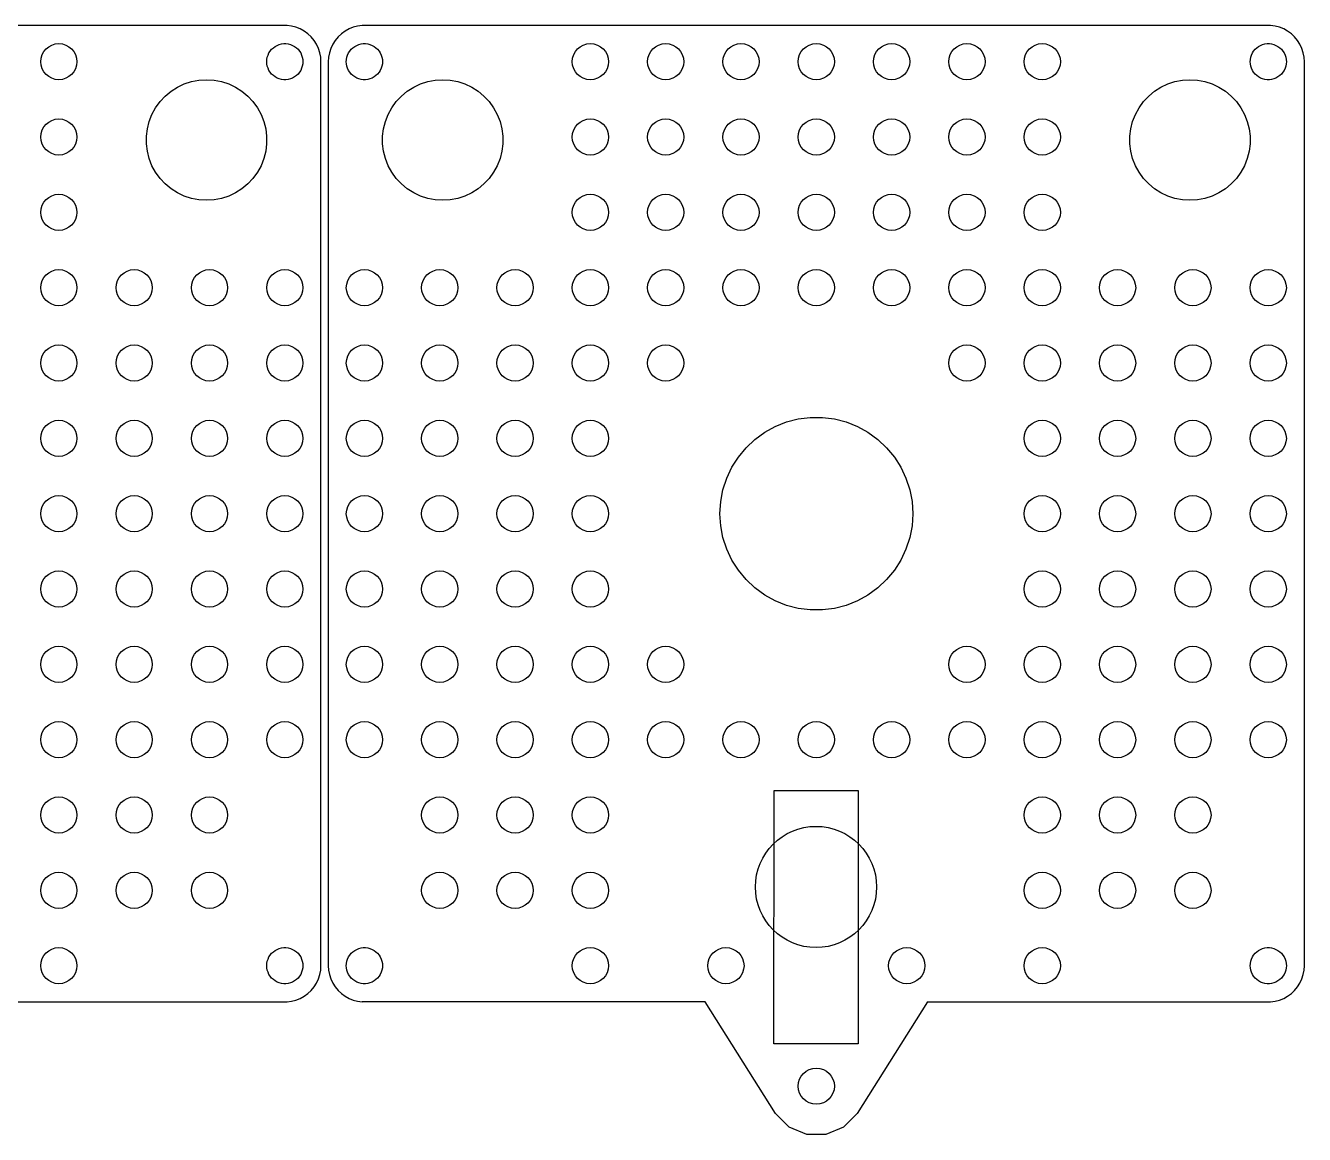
# Model space of a CAD drawing. Header units: millimetres. Extents: x 260 to 1238, y -24 to 732.
# Drawn here: x 540.5 to 752.8, y 183.3 to 367.2 of the extents above; entities that cross this region are included whole.
import ezdxf

# ---------------------------------------------------------------- set-up
doc = ezdxf.new("R2010")
doc.units = ezdxf.units.MM

msp = doc.modelspace()

# ---------------------------------------------------------------- linework, layer by layer
at = {"color": 7}
for p, q in [((583.93, 367.24), (433.17, 367.24)), ((584.67, 367.14), (583.93, 367.24)), ((596.37, 367.24), (595.63, 367.14)), ((747.13, 367.24), (596.37, 367.24)), ((747.88, 367.14), (747.13, 367.24)), ((585.4, 366.96), (584.67, 367.14)), ((586.1, 366.68), (585.4, 366.96)), ((586.76, 366.32), (586.1, 366.68)), ((587.37, 365.87), (586.76, 366.32)), ((587.92, 365.36), (587.37, 365.87)), ((588.4, 364.78), (587.92, 365.36)), ((592.38, 365.36), (591.9, 364.78)), ((592.93, 365.87), (592.38, 365.36)), ((593.54, 366.32), (592.93, 365.87)), ((594.2, 366.68), (593.54, 366.32)), ((594.9, 366.96), (594.2, 366.68)), ((595.63, 367.14), (594.9, 366.96)), ((748.61, 366.96), (747.88, 367.14)), ((749.31, 366.68), (748.61, 366.96)), ((749.97, 366.32), (749.31, 366.68)), ((750.58, 365.87), (749.97, 366.32)), ((751.13, 365.36), (750.58, 365.87)), ((751.61, 364.78), (751.13, 365.36)), ((580.92, 362.7), (581.12, 363.01)), ((581.12, 363.01), (581.36, 363.3)), ((581.36, 363.3), (581.64, 363.56)), ((581.64, 363.56), (581.94, 363.78)), ((581.94, 363.78), (582.27, 363.96)), ((582.27, 363.96), (582.62, 364.1)), ((582.62, 364.1), (582.99, 364.2)), ((582.99, 364.2), (583.36, 364.24)), ((583.36, 364.24), (583.74, 364.24)), ((583.74, 364.24), (584.11, 364.2)), ((584.11, 364.2), (584.48, 364.1)), ((584.48, 364.1), (584.83, 363.96)), ((584.83, 363.96), (585.16, 363.78)), ((585.16, 363.78), (585.46, 363.56)), ((585.46, 363.56), (585.74, 363.3)), ((585.74, 363.3), (585.98, 363.01)), ((585.98, 363.01), (586.18, 362.7)), ((588.81, 364.14), (588.4, 364.78)), ((589.13, 363.46), (588.81, 364.14)), ((589.36, 362.74), (589.13, 363.46)), ((591.17, 363.46), (590.94, 362.74)), ((591.49, 364.14), (591.17, 363.46)), ((591.9, 364.78), (591.49, 364.14)), ((594.12, 362.7), (594.32, 363.01)), ((594.32, 363.01), (594.56, 363.3)), ((594.56, 363.3), (594.84, 363.56)), ((594.84, 363.56), (595.14, 363.78)), ((595.14, 363.78), (595.47, 363.96)), ((595.47, 363.96), (595.82, 364.1)), ((595.82, 364.1), (596.19, 364.2)), ((596.19, 364.2), (596.56, 364.24)), ((596.56, 364.24), (596.94, 364.24)), ((596.94, 364.24), (597.31, 364.2)), ((597.31, 364.2), (597.68, 364.1)), ((597.68, 364.1), (598.03, 363.96)), ((598.03, 363.96), (598.36, 363.78)), ((598.36, 363.78), (598.66, 363.56)), ((598.66, 363.56), (598.94, 363.3)), ((598.94, 363.3), (599.18, 363.01)), ((599.18, 363.01), (599.38, 362.7)), ((744.12, 362.7), (744.32, 363.01)), ((744.32, 363.01), (744.56, 363.3)), ((744.56, 363.3), (744.84, 363.56)), ((744.84, 363.56), (745.14, 363.78)), ((745.14, 363.78), (745.47, 363.96)), ((745.47, 363.96), (745.82, 364.1)), ((745.82, 364.1), (746.19, 364.2)), ((746.19, 364.2), (746.56, 364.24)), ((746.56, 364.24), (746.94, 364.24)), ((746.94, 364.24), (747.31, 364.2)), ((747.31, 364.2), (747.68, 364.1)), ((747.68, 364.1), (748.03, 363.96)), ((748.03, 363.96), (748.36, 363.78)), ((748.36, 363.78), (748.66, 363.56)), ((748.66, 363.56), (748.94, 363.3)), ((748.94, 363.3), (749.18, 363.01)), ((749.18, 363.01), (749.38, 362.7)), ((752.01, 364.14), (751.61, 364.78)), ((752.33, 363.46), (752.01, 364.14)), ((752.56, 362.74), (752.33, 363.46)), ((580.55, 361.25), (580.57, 361.63)), ((580.57, 360.87), (580.55, 361.25)), ((580.57, 361.63), (580.64, 362)), ((580.64, 360.5), (580.57, 360.87)), ((580.64, 362), (580.76, 362.35)), ((580.76, 362.35), (580.92, 362.7)), ((586.18, 362.7), (586.34, 362.35)), ((586.34, 362.35), (586.45, 362)), ((586.45, 362), (586.52, 361.63)), ((586.52, 360.87), (586.45, 360.5)), ((586.52, 361.63), (586.55, 361.25)), ((586.55, 361.25), (586.52, 360.87)), ((589.5, 362), (589.36, 362.74)), ((589.55, 361.25), (589.5, 362)), ((589.55, 211.25), (589.55, 361.25)), ((590.8, 362), (590.75, 361.25)), ((590.75, 361.25), (590.75, 211.25)), ((590.94, 362.74), (590.8, 362)), ((593.75, 361.25), (593.78, 361.63)), ((593.78, 360.87), (593.75, 361.25)), ((593.78, 361.63), (593.85, 362)), ((593.85, 360.5), (593.78, 360.87)), ((593.85, 362), (593.96, 362.35)), ((593.96, 362.35), (594.12, 362.7)), ((599.38, 362.7), (599.54, 362.35)), ((599.54, 362.35), (599.66, 362)), ((599.66, 362), (599.73, 361.63)), ((599.73, 360.87), (599.66, 360.5)), ((599.73, 361.63), (599.75, 361.25)), ((599.75, 361.25), (599.73, 360.87)), ((743.75, 361.25), (743.78, 361.63)), ((743.78, 360.87), (743.75, 361.25)), ((743.78, 361.63), (743.85, 362)), ((743.85, 360.5), (743.78, 360.87)), ((743.85, 362), (743.96, 362.35)), ((743.96, 362.35), (744.12, 362.7)), ((749.38, 362.7), (749.54, 362.35)), ((749.54, 362.35), (749.66, 362)), ((749.66, 362), (749.73, 361.63)), ((749.73, 360.87), (749.66, 360.5)), ((749.73, 361.63), (749.75, 361.25)), ((749.75, 361.25), (749.73, 360.87)), ((752.7, 362), (752.56, 362.74)), ((752.75, 361.25), (752.7, 362)), ((752.75, 211.25), (752.75, 361.25)), ((580.76, 360.15), (580.64, 360.5)), ((580.92, 359.8), (580.76, 360.15)), ((581.12, 359.49), (580.92, 359.8)), ((581.36, 359.2), (581.12, 359.49)), ((581.64, 358.94), (581.36, 359.2)), ((581.94, 358.72), (581.64, 358.94)), ((582.27, 358.54), (581.94, 358.72)), ((585.16, 358.72), (584.83, 358.54)), ((585.46, 358.94), (585.16, 358.72)), ((585.74, 359.2), (585.46, 358.94)), ((585.98, 359.49), (585.74, 359.2)), ((586.18, 359.8), (585.98, 359.49)), ((586.34, 360.15), (586.18, 359.8)), ((586.45, 360.5), (586.34, 360.15)), ((593.96, 360.15), (593.85, 360.5)), ((594.12, 359.8), (593.96, 360.15)), ((594.32, 359.49), (594.12, 359.8)), ((594.56, 359.2), (594.32, 359.49)), ((594.84, 358.94), (594.56, 359.2)), ((595.14, 358.72), (594.84, 358.94)), ((595.47, 358.54), (595.14, 358.72)), ((598.36, 358.72), (598.03, 358.54)), ((598.66, 358.94), (598.36, 358.72)), ((598.94, 359.2), (598.66, 358.94)), ((599.18, 359.49), (598.94, 359.2)), ((599.38, 359.8), (599.18, 359.49)), ((599.54, 360.15), (599.38, 359.8)), ((599.66, 360.5), (599.54, 360.15)), ((743.96, 360.15), (743.85, 360.5)), ((744.12, 359.8), (743.96, 360.15)), ((744.32, 359.49), (744.12, 359.8)), ((744.56, 359.2), (744.32, 359.49)), ((744.84, 358.94), (744.56, 359.2)), ((745.14, 358.72), (744.84, 358.94)), ((745.47, 358.54), (745.14, 358.72)), ((748.36, 358.72), (748.03, 358.54)), ((748.66, 358.94), (748.36, 358.72)), ((748.94, 359.2), (748.66, 358.94)), ((749.18, 359.49), (748.94, 359.2)), ((749.38, 359.8), (749.18, 359.49)), ((749.54, 360.15), (749.38, 359.8)), ((749.66, 360.5), (749.54, 360.15)), ((564.67, 356.34), (565.73, 357.01)), ((565.73, 357.01), (566.87, 357.55)), ((566.87, 357.55), (568.06, 357.94)), ((568.06, 357.94), (569.3, 358.17)), ((569.3, 358.17), (570.55, 358.25)), ((570.55, 358.25), (571.8, 358.17)), ((571.8, 358.17), (573.04, 357.94)), ((573.04, 357.94), (574.23, 357.55)), ((574.23, 357.55), (575.37, 357.01)), ((575.37, 357.01), (576.43, 356.34)), ((582.62, 358.4), (582.27, 358.54)), ((582.99, 358.3), (582.62, 358.4)), ((583.36, 358.26), (582.99, 358.3)), ((583.74, 358.26), (583.36, 358.26)), ((584.11, 358.3), (583.74, 358.26)), ((584.48, 358.4), (584.11, 358.3)), ((584.83, 358.54), (584.48, 358.4)), ((595.82, 358.4), (595.47, 358.54)), ((596.19, 358.3), (595.82, 358.4)), ((596.56, 358.26), (596.19, 358.3)), ((596.94, 358.26), (596.56, 358.26)), ((597.31, 358.3), (596.94, 358.26)), ((597.68, 358.4), (597.31, 358.3)), ((598.03, 358.54), (597.68, 358.4)), ((603.87, 356.34), (604.93, 357.01)), ((604.93, 357.01), (606.07, 357.55)), ((606.07, 357.55), (607.26, 357.94)), ((607.26, 357.94), (608.5, 358.17)), ((608.5, 358.17), (609.75, 358.25)), ((609.75, 358.25), (611, 358.17)), ((611, 358.17), (612.24, 357.94)), ((612.24, 357.94), (613.43, 357.55)), ((613.43, 357.55), (614.57, 357.01)), ((614.57, 357.01), (615.63, 356.34)), ((727.87, 356.34), (728.93, 357.01)), ((728.93, 357.01), (730.07, 357.55)), ((730.07, 357.55), (731.26, 357.94)), ((731.26, 357.94), (732.5, 358.17)), ((732.5, 358.17), (733.75, 358.25)), ((733.75, 358.25), (735, 358.17)), ((735, 358.17), (736.24, 357.94)), ((736.24, 357.94), (737.43, 357.55)), ((737.43, 357.55), (738.57, 357.01)), ((738.57, 357.01), (739.63, 356.34)), ((745.82, 358.4), (745.47, 358.54)), ((746.19, 358.3), (745.82, 358.4)), ((746.56, 358.26), (746.19, 358.3)), ((746.94, 358.26), (746.56, 358.26)), ((747.31, 358.3), (746.94, 358.26)), ((747.68, 358.4), (747.31, 358.3)), ((748.03, 358.54), (747.68, 358.4)), ((562.11, 353.61), (562.84, 354.62)), ((562.84, 354.62), (563.7, 355.54)), ((563.7, 355.54), (564.67, 356.34)), ((576.43, 356.34), (577.39, 355.54)), ((577.39, 355.54), (578.25, 354.62)), ((578.25, 354.62), (578.99, 353.61)), ((601.31, 353.61), (602.05, 354.62)), ((602.05, 354.62), (602.91, 355.54)), ((602.91, 355.54), (603.87, 356.34)), ((615.63, 356.34), (616.6, 355.54)), ((616.6, 355.54), (617.46, 354.62)), ((617.46, 354.62), (618.19, 353.61)), ((725.31, 353.61), (726.05, 354.62)), ((726.05, 354.62), (726.91, 355.54)), ((726.91, 355.54), (727.87, 356.34)), ((739.63, 356.34), (740.6, 355.54)), ((740.6, 355.54), (741.46, 354.62)), ((741.46, 354.62), (742.19, 353.61)), ((561.04, 351.34), (561.5, 352.51)), ((561.5, 352.51), (562.11, 353.61)), ((578.99, 353.61), (579.6, 352.51)), ((579.6, 352.51), (580.06, 351.34)), ((600.24, 351.34), (600.7, 352.51)), ((600.7, 352.51), (601.31, 353.61)), ((618.19, 353.61), (618.8, 352.51)), ((618.8, 352.51), (619.26, 351.34)), ((724.24, 351.34), (724.7, 352.51)), ((724.7, 352.51), (725.31, 353.61)), ((742.19, 353.61), (742.8, 352.51)), ((742.8, 352.51), (743.26, 351.34)), ((560.73, 350.12), (561.04, 351.34)), ((580.06, 351.34), (580.37, 350.12)), ((599.93, 350.12), (600.24, 351.34)), ((619.26, 351.34), (619.57, 350.12)), ((723.93, 350.12), (724.24, 351.34)), ((743.26, 351.34), (743.57, 350.12)), ((560.57, 348.88), (560.73, 350.12)), ((560.57, 347.62), (560.57, 348.88)), ((580.37, 350.12), (580.53, 348.88)), ((580.53, 348.88), (580.53, 347.62)), ((599.77, 348.88), (599.93, 350.12)), ((599.77, 347.62), (599.77, 348.88)), ((619.57, 350.12), (619.73, 348.88)), ((619.73, 348.88), (619.73, 347.62)), ((723.77, 348.88), (723.93, 350.12)), ((723.77, 347.62), (723.77, 348.88)), ((743.57, 350.12), (743.73, 348.88)), ((743.73, 348.88), (743.73, 347.62)), ((560.73, 346.38), (560.57, 347.62)), ((561.04, 345.16), (560.73, 346.38)), ((580.37, 346.38), (580.06, 345.16)), ((580.53, 347.62), (580.37, 346.38)), ((599.93, 346.38), (599.77, 347.62)), ((600.24, 345.16), (599.93, 346.38)), ((619.57, 346.38), (619.26, 345.16)), ((619.73, 347.62), (619.57, 346.38)), ((723.93, 346.38), (723.77, 347.62)), ((724.24, 345.16), (723.93, 346.38)), ((743.57, 346.38), (743.26, 345.16)), ((743.73, 347.62), (743.57, 346.38)), ((561.5, 343.99), (561.04, 345.16)), ((562.11, 342.89), (561.5, 343.99)), ((579.6, 343.99), (578.99, 342.89)), ((580.06, 345.16), (579.6, 343.99)), ((600.7, 343.99), (600.24, 345.16)), ((601.31, 342.89), (600.7, 343.99)), ((618.8, 343.99), (618.19, 342.89)), ((619.26, 345.16), (618.8, 343.99)), ((724.7, 343.99), (724.24, 345.16)), ((725.31, 342.89), (724.7, 343.99)), ((742.8, 343.99), (742.19, 342.89)), ((743.26, 345.16), (742.8, 343.99)), ((562.84, 341.88), (562.11, 342.89)), ((563.7, 340.96), (562.84, 341.88)), ((578.25, 341.88), (577.39, 340.96)), ((578.99, 342.89), (578.25, 341.88)), ((602.05, 341.88), (601.31, 342.89)), ((602.91, 340.96), (602.05, 341.88)), ((617.46, 341.88), (616.6, 340.96)), ((618.19, 342.89), (617.46, 341.88)), ((726.05, 341.88), (725.31, 342.89)), ((726.91, 340.96), (726.05, 341.88)), ((741.46, 341.88), (740.6, 340.96)), ((742.19, 342.89), (741.46, 341.88)), ((564.67, 340.16), (563.7, 340.96)), ((565.73, 339.49), (564.67, 340.16)), ((576.43, 340.16), (575.37, 339.49)), ((577.39, 340.96), (576.43, 340.16)), ((603.87, 340.16), (602.91, 340.96)), ((604.93, 339.49), (603.87, 340.16)), ((615.63, 340.16), (614.57, 339.49)), ((616.6, 340.96), (615.63, 340.16)), ((727.87, 340.16), (726.91, 340.96)), ((728.93, 339.49), (727.87, 340.16)), ((739.63, 340.16), (738.57, 339.49)), ((740.6, 340.96), (739.63, 340.16)), ((566.87, 338.95), (565.73, 339.49)), ((568.06, 338.56), (566.87, 338.95)), ((569.3, 338.33), (568.06, 338.56)), ((570.55, 338.25), (569.3, 338.33)), ((571.8, 338.33), (570.55, 338.25)), ((573.04, 338.56), (571.8, 338.33)), ((574.23, 338.95), (573.04, 338.56)), ((575.37, 339.49), (574.23, 338.95)), ((606.07, 338.95), (604.93, 339.49)), ((607.26, 338.56), (606.07, 338.95)), ((608.5, 338.33), (607.26, 338.56)), ((609.75, 338.25), (608.5, 338.33)), ((611, 338.33), (609.75, 338.25)), ((612.24, 338.56), (611, 338.33)), ((613.43, 338.95), (612.24, 338.56)), ((614.57, 339.49), (613.43, 338.95)), ((730.07, 338.95), (728.93, 339.49)), ((731.26, 338.56), (730.07, 338.95)), ((732.5, 338.33), (731.26, 338.56)), ((733.75, 338.25), (732.5, 338.33)), ((735, 338.33), (733.75, 338.25)), ((736.24, 338.56), (735, 338.33)), ((737.43, 338.95), (736.24, 338.56)), ((738.57, 339.49), (737.43, 338.95)), ((664.94, 300.73), (666.81, 301.47)), ((664.94, 300.73), (666.81, 301.47)), ((666.81, 301.47), (668.75, 301.97)), ((666.81, 301.47), (668.75, 301.97)), ((668.75, 301.97), (670.75, 302.22)), ((668.75, 301.97), (670.75, 302.22)), ((670.75, 302.22), (672.76, 302.22)), ((670.75, 302.22), (672.76, 302.22)), ((672.76, 302.22), (674.75, 301.97)), ((672.76, 302.22), (674.75, 301.97)), ((674.75, 301.97), (676.7, 301.47)), ((674.75, 301.97), (676.7, 301.47)), ((676.7, 301.47), (678.56, 300.73)), ((676.7, 301.47), (678.56, 300.73)), ((661.55, 298.58), (663.18, 299.76)), ((661.55, 298.58), (663.18, 299.76)), ((663.18, 299.76), (664.94, 300.73)), ((663.18, 299.76), (664.94, 300.73)), ((678.56, 300.73), (680.32, 299.76)), ((678.56, 300.73), (680.32, 299.76)), ((680.32, 299.76), (681.95, 298.58)), ((680.32, 299.76), (681.95, 298.58)), ((658.81, 295.65), (660.09, 297.2)), ((658.81, 295.65), (660.09, 297.2)), ((660.09, 297.2), (661.55, 298.58)), ((660.09, 297.2), (661.55, 298.58)), ((681.95, 298.58), (683.41, 297.2)), ((681.95, 298.58), (683.41, 297.2)), ((683.41, 297.2), (684.7, 295.65)), ((683.41, 297.2), (684.7, 295.65)), ((657.73, 293.96), (658.81, 295.65)), ((657.73, 293.96), (658.81, 295.65)), ((684.7, 295.65), (685.77, 293.96)), ((684.7, 295.65), (685.77, 293.96)), ((656.88, 292.14), (657.73, 293.96)), ((656.88, 292.14), (657.73, 293.96)), ((685.77, 293.96), (686.63, 292.14)), ((685.77, 293.96), (686.63, 292.14)), ((656.25, 290.23), (656.88, 292.14)), ((656.25, 290.23), (656.88, 292.14)), ((686.63, 292.14), (687.25, 290.23)), ((686.63, 292.14), (687.25, 290.23)), ((655.88, 288.26), (656.25, 290.23)), ((655.88, 288.26), (656.25, 290.23)), ((687.25, 290.23), (687.63, 288.26)), ((687.25, 290.23), (687.63, 288.26)), ((655.75, 286.25), (655.88, 288.26)), ((655.75, 286.25), (655.88, 288.26)), ((687.63, 288.26), (687.75, 286.25)), ((687.63, 288.26), (687.75, 286.25)), ((655.88, 284.24), (655.75, 286.25)), ((655.88, 284.24), (655.75, 286.25)), ((687.75, 286.25), (687.63, 284.24)), ((687.75, 286.25), (687.63, 284.24)), ((656.25, 282.27), (655.88, 284.24)), ((656.25, 282.27), (655.88, 284.24)), ((656.88, 280.36), (656.25, 282.27)), ((656.88, 280.36), (656.25, 282.27)), ((687.25, 282.27), (686.63, 280.36)), ((687.25, 282.27), (686.63, 280.36)), ((687.63, 284.24), (687.25, 282.27)), ((687.63, 284.24), (687.25, 282.27)), ((657.73, 278.54), (656.88, 280.36)), ((657.73, 278.54), (656.88, 280.36)), ((686.63, 280.36), (685.77, 278.54)), ((686.63, 280.36), (685.77, 278.54)), ((658.81, 276.85), (657.73, 278.54)), ((658.81, 276.85), (657.73, 278.54)), ((685.77, 278.54), (684.7, 276.85)), ((685.77, 278.54), (684.7, 276.85)), ((660.09, 275.3), (658.81, 276.85)), ((660.09, 275.3), (658.81, 276.85)), ((684.7, 276.85), (683.41, 275.3)), ((684.7, 276.85), (683.41, 275.3)), ((661.55, 273.92), (660.09, 275.3)), ((661.55, 273.92), (660.09, 275.3)), ((663.18, 272.74), (661.55, 273.92)), ((663.18, 272.74), (661.55, 273.92)), ((681.95, 273.92), (680.32, 272.74)), ((681.95, 273.92), (680.32, 272.74)), ((683.41, 275.3), (681.95, 273.92)), ((683.41, 275.3), (681.95, 273.92)), ((664.94, 271.77), (663.18, 272.74)), ((664.94, 271.77), (663.18, 272.74)), ((666.81, 271.03), (664.94, 271.77)), ((666.81, 271.03), (664.94, 271.77)), ((678.56, 271.77), (676.7, 271.03)), ((678.56, 271.77), (676.7, 271.03)), ((680.32, 272.74), (678.56, 271.77)), ((680.32, 272.74), (678.56, 271.77)), ((668.75, 270.53), (666.81, 271.03)), ((668.75, 270.53), (666.81, 271.03)), ((670.75, 270.28), (668.75, 270.53)), ((670.75, 270.28), (668.75, 270.53)), ((672.76, 270.28), (670.75, 270.28)), ((672.76, 270.28), (670.75, 270.28)), ((674.75, 270.53), (672.76, 270.28)), ((674.75, 270.53), (672.76, 270.28)), ((676.7, 271.03), (674.75, 270.53)), ((676.7, 271.03), (674.75, 270.53)), ((580.64, 212), (580.76, 212.35)), ((580.76, 212.35), (580.92, 212.7)), ((580.92, 212.7), (581.12, 213.01)), ((581.12, 213.01), (581.36, 213.3)), ((581.36, 213.3), (581.64, 213.56)), ((581.64, 213.56), (581.94, 213.78)), ((581.94, 213.78), (582.27, 213.96)), ((582.27, 213.96), (582.62, 214.1)), ((582.62, 214.1), (582.99, 214.2)), ((582.99, 214.2), (583.36, 214.24)), ((583.36, 214.24), (583.74, 214.24)), ((583.74, 214.24), (584.11, 214.2)), ((584.11, 214.2), (584.48, 214.1)), ((584.48, 214.1), (584.83, 213.96)), ((584.83, 213.96), (585.16, 213.78)), ((585.16, 213.78), (585.46, 213.56)), ((585.46, 213.56), (585.74, 213.3)), ((585.74, 213.3), (585.98, 213.01)), ((585.98, 213.01), (586.18, 212.7)), ((586.18, 212.7), (586.34, 212.35)), ((586.34, 212.35), (586.45, 212)), ((593.85, 212), (593.96, 212.35)), ((593.96, 212.35), (594.12, 212.7)), ((594.12, 212.7), (594.32, 213.01)), ((594.32, 213.01), (594.56, 213.3)), ((594.56, 213.3), (594.84, 213.56)), ((594.84, 213.56), (595.14, 213.78)), ((595.14, 213.78), (595.47, 213.96)), ((595.47, 213.96), (595.82, 214.1)), ((595.82, 214.1), (596.19, 214.2)), ((596.19, 214.2), (596.56, 214.24)), ((596.56, 214.24), (596.94, 214.24)), ((596.94, 214.24), (597.31, 214.2)), ((597.31, 214.2), (597.68, 214.1)), ((597.68, 214.1), (598.03, 213.96)), ((598.03, 213.96), (598.36, 213.78)), ((598.36, 213.78), (598.66, 213.56)), ((598.66, 213.56), (598.94, 213.3)), ((598.94, 213.3), (599.18, 213.01)), ((599.18, 213.01), (599.38, 212.7)), ((599.38, 212.7), (599.54, 212.35)), ((599.54, 212.35), (599.66, 212)), ((743.85, 212), (743.96, 212.35)), ((743.96, 212.35), (744.12, 212.7)), ((744.12, 212.7), (744.32, 213.01)), ((744.32, 213.01), (744.56, 213.3)), ((744.56, 213.3), (744.84, 213.56)), ((744.84, 213.56), (745.14, 213.78)), ((745.14, 213.78), (745.47, 213.96)), ((745.47, 213.96), (745.82, 214.1)), ((745.82, 214.1), (746.19, 214.2)), ((746.19, 214.2), (746.56, 214.24)), ((746.56, 214.24), (746.94, 214.24)), ((746.94, 214.24), (747.31, 214.2)), ((747.31, 214.2), (747.68, 214.1)), ((747.68, 214.1), (748.03, 213.96)), ((748.03, 213.96), (748.36, 213.78)), ((748.36, 213.78), (748.66, 213.56)), ((748.66, 213.56), (748.94, 213.3)), ((748.94, 213.3), (749.18, 213.01)), ((749.18, 213.01), (749.38, 212.7)), ((749.38, 212.7), (749.54, 212.35)), ((749.54, 212.35), (749.66, 212)), ((580.55, 211.25), (580.57, 211.63)), ((580.57, 210.87), (580.55, 211.25)), ((580.57, 211.63), (580.64, 212)), ((580.64, 210.5), (580.57, 210.87)), ((580.76, 210.15), (580.64, 210.5)), ((580.92, 209.8), (580.76, 210.15)), ((586.34, 210.15), (586.18, 209.8)), ((586.45, 210.5), (586.34, 210.15)), ((586.45, 212), (586.52, 211.63)), ((586.52, 210.87), (586.45, 210.5)), ((586.52, 211.63), (586.55, 211.25)), ((586.55, 211.25), (586.52, 210.87)), ((589.36, 209.76), (589.5, 210.5)), ((589.5, 210.5), (589.55, 211.25)), ((590.75, 211.25), (590.8, 210.5)), ((590.8, 210.5), (590.94, 209.76)), ((593.75, 211.25), (593.78, 211.63)), ((593.78, 210.87), (593.75, 211.25)), ((593.78, 211.63), (593.85, 212)), ((593.85, 210.5), (593.78, 210.87)), ((593.96, 210.15), (593.85, 210.5)), ((594.12, 209.8), (593.96, 210.15)), ((599.54, 210.15), (599.38, 209.8)), ((599.66, 210.5), (599.54, 210.15)), ((599.66, 212), (599.73, 211.63)), ((599.73, 210.87), (599.66, 210.5)), ((599.73, 211.63), (599.75, 211.25)), ((599.75, 211.25), (599.73, 210.87)), ((743.75, 211.25), (743.78, 211.63)), ((743.78, 210.87), (743.75, 211.25)), ((743.78, 211.63), (743.85, 212)), ((743.85, 210.5), (743.78, 210.87)), ((743.96, 210.15), (743.85, 210.5)), ((744.12, 209.8), (743.96, 210.15)), ((749.54, 210.15), (749.38, 209.8)), ((749.66, 210.5), (749.54, 210.15)), ((749.66, 212), (749.73, 211.63)), ((749.73, 210.87), (749.66, 210.5)), ((749.73, 211.63), (749.75, 211.25)), ((749.75, 211.25), (749.73, 210.87)), ((752.56, 209.76), (752.7, 210.5)), ((752.7, 210.5), (752.75, 211.25)), ((581.12, 209.49), (580.92, 209.8)), ((581.36, 209.2), (581.12, 209.49)), ((581.64, 208.94), (581.36, 209.2)), ((581.94, 208.72), (581.64, 208.94)), ((582.27, 208.54), (581.94, 208.72)), ((582.62, 208.4), (582.27, 208.54)), ((582.99, 208.3), (582.62, 208.4)), ((583.36, 208.26), (582.99, 208.3)), ((583.74, 208.26), (583.36, 208.26)), ((584.11, 208.3), (583.74, 208.26)), ((584.48, 208.4), (584.11, 208.3)), ((584.83, 208.54), (584.48, 208.4)), ((585.16, 208.72), (584.83, 208.54)), ((585.46, 208.94), (585.16, 208.72)), ((585.74, 209.2), (585.46, 208.94)), ((585.98, 209.49), (585.74, 209.2)), ((586.18, 209.8), (585.98, 209.49)), ((588.4, 207.72), (588.81, 208.36)), ((588.81, 208.36), (589.13, 209.04)), ((589.13, 209.04), (589.36, 209.76)), ((590.94, 209.76), (591.17, 209.04)), ((591.17, 209.04), (591.49, 208.36)), ((591.49, 208.36), (591.9, 207.72)), ((594.32, 209.49), (594.12, 209.8)), ((594.56, 209.2), (594.32, 209.49)), ((594.84, 208.94), (594.56, 209.2)), ((595.14, 208.72), (594.84, 208.94)), ((595.47, 208.54), (595.14, 208.72)), ((595.82, 208.4), (595.47, 208.54)), ((596.19, 208.3), (595.82, 208.4)), ((596.56, 208.26), (596.19, 208.3)), ((596.94, 208.26), (596.56, 208.26)), ((597.31, 208.3), (596.94, 208.26)), ((597.68, 208.4), (597.31, 208.3)), ((598.03, 208.54), (597.68, 208.4)), ((598.36, 208.72), (598.03, 208.54)), ((598.66, 208.94), (598.36, 208.72)), ((598.94, 209.2), (598.66, 208.94)), ((599.18, 209.49), (598.94, 209.2)), ((599.38, 209.8), (599.18, 209.49)), ((744.32, 209.49), (744.12, 209.8)), ((744.56, 209.2), (744.32, 209.49)), ((744.84, 208.94), (744.56, 209.2)), ((745.14, 208.72), (744.84, 208.94)), ((745.47, 208.54), (745.14, 208.72)), ((745.82, 208.4), (745.47, 208.54)), ((746.19, 208.3), (745.82, 208.4)), ((746.56, 208.26), (746.19, 208.3)), ((746.94, 208.26), (746.56, 208.26)), ((747.31, 208.3), (746.94, 208.26)), ((747.68, 208.4), (747.31, 208.3)), ((748.03, 208.54), (747.68, 208.4)), ((748.36, 208.72), (748.03, 208.54)), ((748.66, 208.94), (748.36, 208.72)), ((748.94, 209.2), (748.66, 208.94)), ((749.18, 209.49), (748.94, 209.2)), ((749.38, 209.8), (749.18, 209.49)), ((751.61, 207.72), (752.01, 208.36)), ((752.01, 208.36), (752.33, 209.04)), ((752.33, 209.04), (752.56, 209.76)), ((586.1, 205.82), (586.76, 206.18)), ((586.76, 206.18), (587.37, 206.63)), ((587.37, 206.63), (587.92, 207.14)), ((587.92, 207.14), (588.4, 207.72)), ((591.9, 207.72), (592.38, 207.14)), ((592.38, 207.14), (592.93, 206.63)), ((592.93, 206.63), (593.54, 206.18)), ((593.54, 206.18), (594.2, 205.82)), ((749.31, 205.82), (749.97, 206.18)), ((749.97, 206.18), (750.58, 206.63)), ((750.58, 206.63), (751.13, 207.14)), ((751.13, 207.14), (751.61, 207.72)), ((583.93, 205.26), (584.67, 205.36)), ((584.67, 205.36), (585.4, 205.54)), ((585.4, 205.54), (586.1, 205.82)), ((594.2, 205.82), (594.9, 205.54)), ((594.9, 205.54), (595.63, 205.36)), ((595.63, 205.36), (596.37, 205.26)), ((747.13, 205.26), (747.88, 205.36)), ((747.88, 205.36), (748.61, 205.54)), ((748.61, 205.54), (749.31, 205.82))]:
    msp.add_line(p, q, dxfattribs=at)
msp.add_lwpolyline([(678.7, 198.29), (664.7, 198.29), (664.75, 240.29), (678.7, 240.29)], close=True, dxfattribs=at)
for points in [[(527, 205.26), (583.93, 205.26)], [(653.3, 205.26), (596.37, 205.26)], [(690.21, 205.26), (690.21, 205.26), (678.53, 186.72), (676.28, 184.47), (673.34, 183.25), (670.16, 183.25), (667.22, 184.47), (664.97, 186.72), (653.3, 205.26), (653.3, 205.26)], [(690.21, 205.26), (747.13, 205.26)]]:
    msp.add_lwpolyline(points, dxfattribs=at)
for centre, radius in [((546.05, 361.25), 3), ((634.25, 361.25), 3), ((646.75, 361.25), 3), ((659.25, 361.25), 3), ((671.75, 361.25), 3), ((684.25, 361.25), 3), ((696.75, 361.25), 3), ((709.25, 361.25), 3), ((546.05, 348.75), 3), ((634.25, 348.75), 3), ((646.75, 348.75), 3), ((659.25, 348.75), 3), ((671.75, 348.75), 3), ((684.25, 348.75), 3), ((696.75, 348.75), 3), ((709.25, 348.75), 3), ((546.05, 336.25), 3), ((634.25, 336.25), 3), ((646.75, 336.25), 3), ((659.25, 336.25), 3), ((671.75, 336.25), 3), ((684.25, 336.25), 3), ((696.75, 336.25), 3), ((709.25, 336.25), 3), ((546.05, 323.75), 3), ((558.55, 323.75), 3), ((571.05, 323.75), 3), ((583.55, 323.75), 3), ((596.75, 323.75), 3), ((609.25, 323.75), 3), ((621.75, 323.75), 3), ((634.25, 323.75), 3), ((646.75, 323.75), 3), ((659.25, 323.75), 3), ((671.75, 323.75), 3), ((684.25, 323.75), 3), ((696.75, 323.75), 3), ((709.25, 323.75), 3), ((721.75, 323.75), 3), ((734.25, 323.75), 3), ((746.75, 323.75), 3), ((546.05, 311.25), 3), ((558.55, 311.25), 3), ((571.05, 311.25), 3), ((583.55, 311.25), 3), ((596.75, 311.25), 3), ((609.25, 311.25), 3), ((621.75, 311.25), 3), ((634.25, 311.25), 3), ((646.75, 311.25), 3), ((696.75, 311.25), 3), ((709.25, 311.25), 3), ((721.75, 311.25), 3), ((734.25, 311.25), 3), ((746.75, 311.25), 3), ((546.05, 298.75), 3), ((558.55, 298.75), 3), ((571.05, 298.75), 3), ((583.55, 298.75), 3), ((596.75, 298.75), 3), ((609.25, 298.75), 3), ((621.75, 298.75), 3), ((634.25, 298.75), 3), ((709.25, 298.75), 3), ((721.75, 298.75), 3), ((734.25, 298.75), 3), ((746.75, 298.75), 3), ((546.05, 286.25), 3), ((558.55, 286.25), 3), ((571.05, 286.25), 3), ((583.55, 286.25), 3), ((596.75, 286.25), 3), ((609.25, 286.25), 3), ((621.75, 286.25), 3), ((634.25, 286.25), 3), ((709.25, 286.25), 3), ((721.75, 286.25), 3), ((734.25, 286.25), 3), ((746.75, 286.25), 3), ((546.05, 273.75), 3), ((558.55, 273.75), 3), ((571.05, 273.75), 3), ((583.55, 273.75), 3), ((596.75, 273.75), 3), ((609.25, 273.75), 3), ((621.75, 273.75), 3), ((634.25, 273.75), 3), ((709.25, 273.75), 3), ((721.75, 273.75), 3), ((734.25, 273.75), 3), ((746.75, 273.75), 3), ((546.05, 261.25), 3), ((558.55, 261.25), 3), ((571.05, 261.25), 3), ((583.55, 261.25), 3), ((596.75, 261.25), 3), ((609.25, 261.25), 3), ((621.75, 261.25), 3), ((634.25, 261.25), 3), ((646.75, 261.25), 3), ((696.75, 261.25), 3), ((709.25, 261.25), 3), ((721.75, 261.25), 3), ((734.25, 261.25), 3), ((746.75, 261.25), 3), ((546.05, 248.75), 3), ((558.55, 248.75), 3), ((571.05, 248.75), 3), ((583.55, 248.75), 3), ((596.75, 248.75), 3), ((609.25, 248.75), 3), ((621.75, 248.75), 3), ((634.25, 248.75), 3), ((646.75, 248.75), 3), ((659.25, 248.75), 3), ((671.75, 248.75), 3), ((684.25, 248.75), 3), ((696.75, 248.75), 3), ((709.25, 248.75), 3), ((721.75, 248.75), 3), ((734.25, 248.75), 3), ((746.75, 248.75), 3), ((546.05, 236.25), 3), ((558.55, 236.25), 3), ((571.05, 236.25), 3), ((609.25, 236.25), 3), ((621.75, 236.25), 3), ((634.25, 236.25), 3), ((709.25, 236.25), 3), ((721.75, 236.25), 3), ((734.25, 236.25), 3), ((671.7, 224.31), 10.06), ((546.05, 223.75), 3), ((558.55, 223.75), 3), ((571.05, 223.75), 3), ((609.25, 223.75), 3), ((621.75, 223.75), 3), ((634.25, 223.75), 3), ((709.25, 223.75), 3), ((721.75, 223.75), 3), ((734.25, 223.75), 3), ((546.05, 211.25), 3), ((634.25, 211.25), 3), ((656.75, 211.25), 3), ((686.75, 211.25), 3), ((709.25, 211.25), 3), ((671.75, 191.25), 3)]:
    msp.add_circle(centre, radius, dxfattribs=at)

doc.saveas('drawing.dxf')
